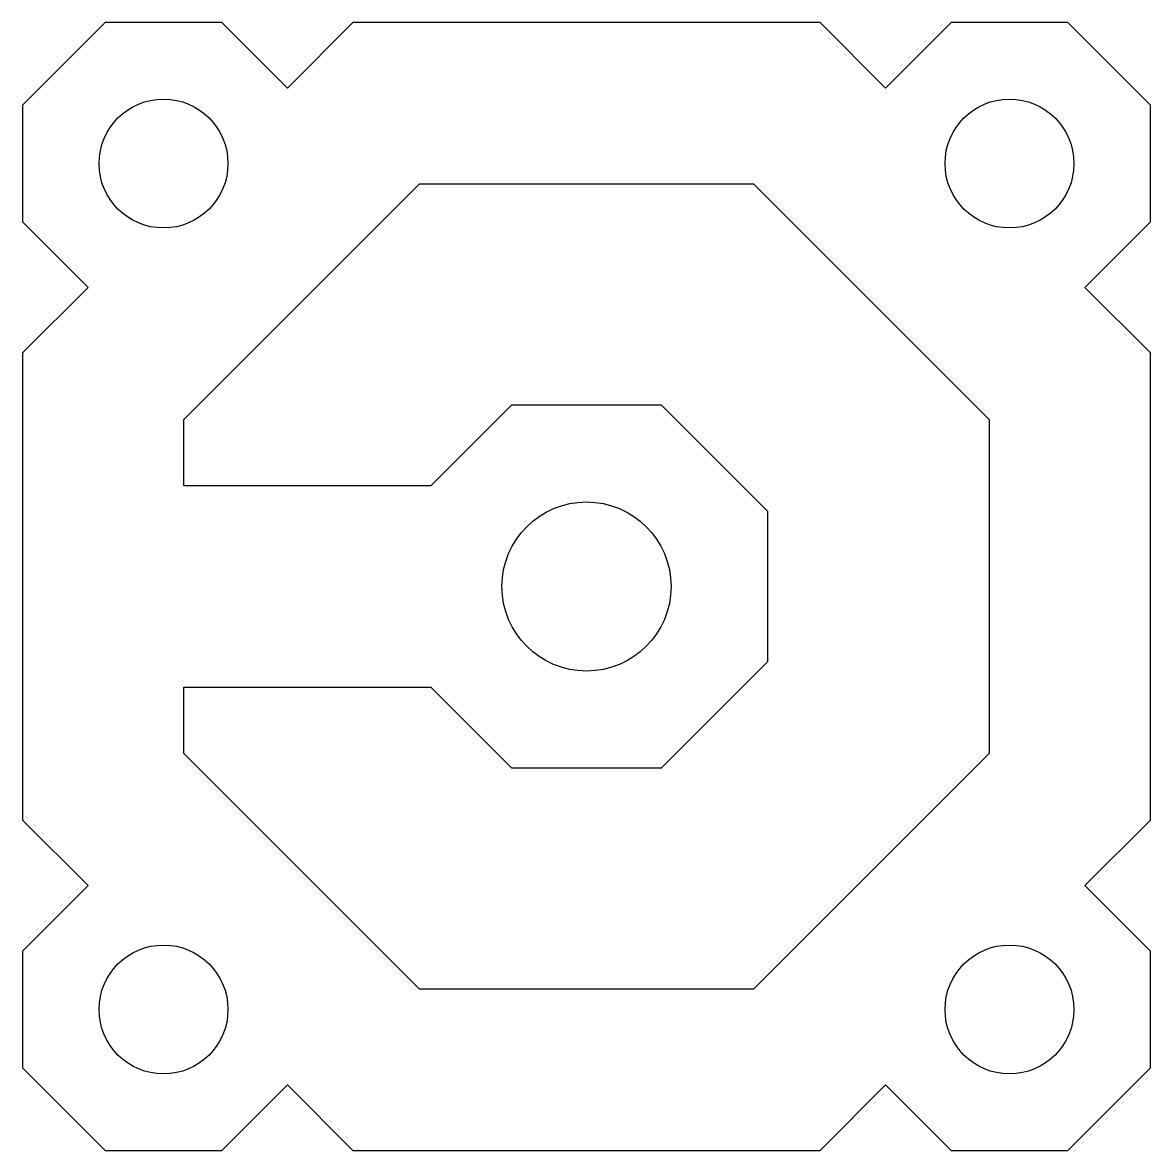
# Model space of a CAD drawing. Header units: millimetres. Extents: x -28 to 28, y -28 to 28.
import ezdxf

# ---------------------------------------------------------------- set-up
doc = ezdxf.new("R2010")
doc.units = ezdxf.units.MM

msp = doc.modelspace()

# ---------------------------------------------------------------- linework, layer by layer
for points in [[(24.749, -14.849), (28, -11.598), (28, 11.598), (24.749, 14.849), (28, 18.101), (28, 23.899), (23.899, 28), (18.101, 28), (14.849, 24.749), (11.598, 28), (-11.598, 28), (-14.849, 24.749), (-18.101, 28), (-23.899, 28), (-28, 23.899), (-28, 18.101), (-24.749, 14.849), (-28, 11.598), (-28, -11.598), (-24.749, -14.849), (-28, -18.101), (-28, -23.899), (-23.899, -28), (-18.101, -28), (-14.849, -24.749), (-11.598, -28), (11.598, -28), (14.849, -24.749), (18.101, -28), (23.899, -28), (28, -23.899), (28, -18.101)], [(8.284, -20), (-8.284, -20), (-20, -8.284), (-20, -5), (-7.728, -5), (-3.728, -9), (3.728, -9), (9, -3.728), (9, 3.728), (3.728, 9), (-3.728, 9), (-7.728, 5), (-20, 5), (-20, 8.284), (-8.284, 20), (8.284, 20), (20, 8.284), (20, -8.284)]]:
    msp.add_lwpolyline(points, close=True)
for centre, radius in [((-21, 21), 3.2), ((21, 21), 3.2), ((0, 0), 4.2), ((-21, -21), 3.2), ((21, -21), 3.2)]:
    msp.add_circle(centre, radius)

doc.saveas('drawing.dxf')
